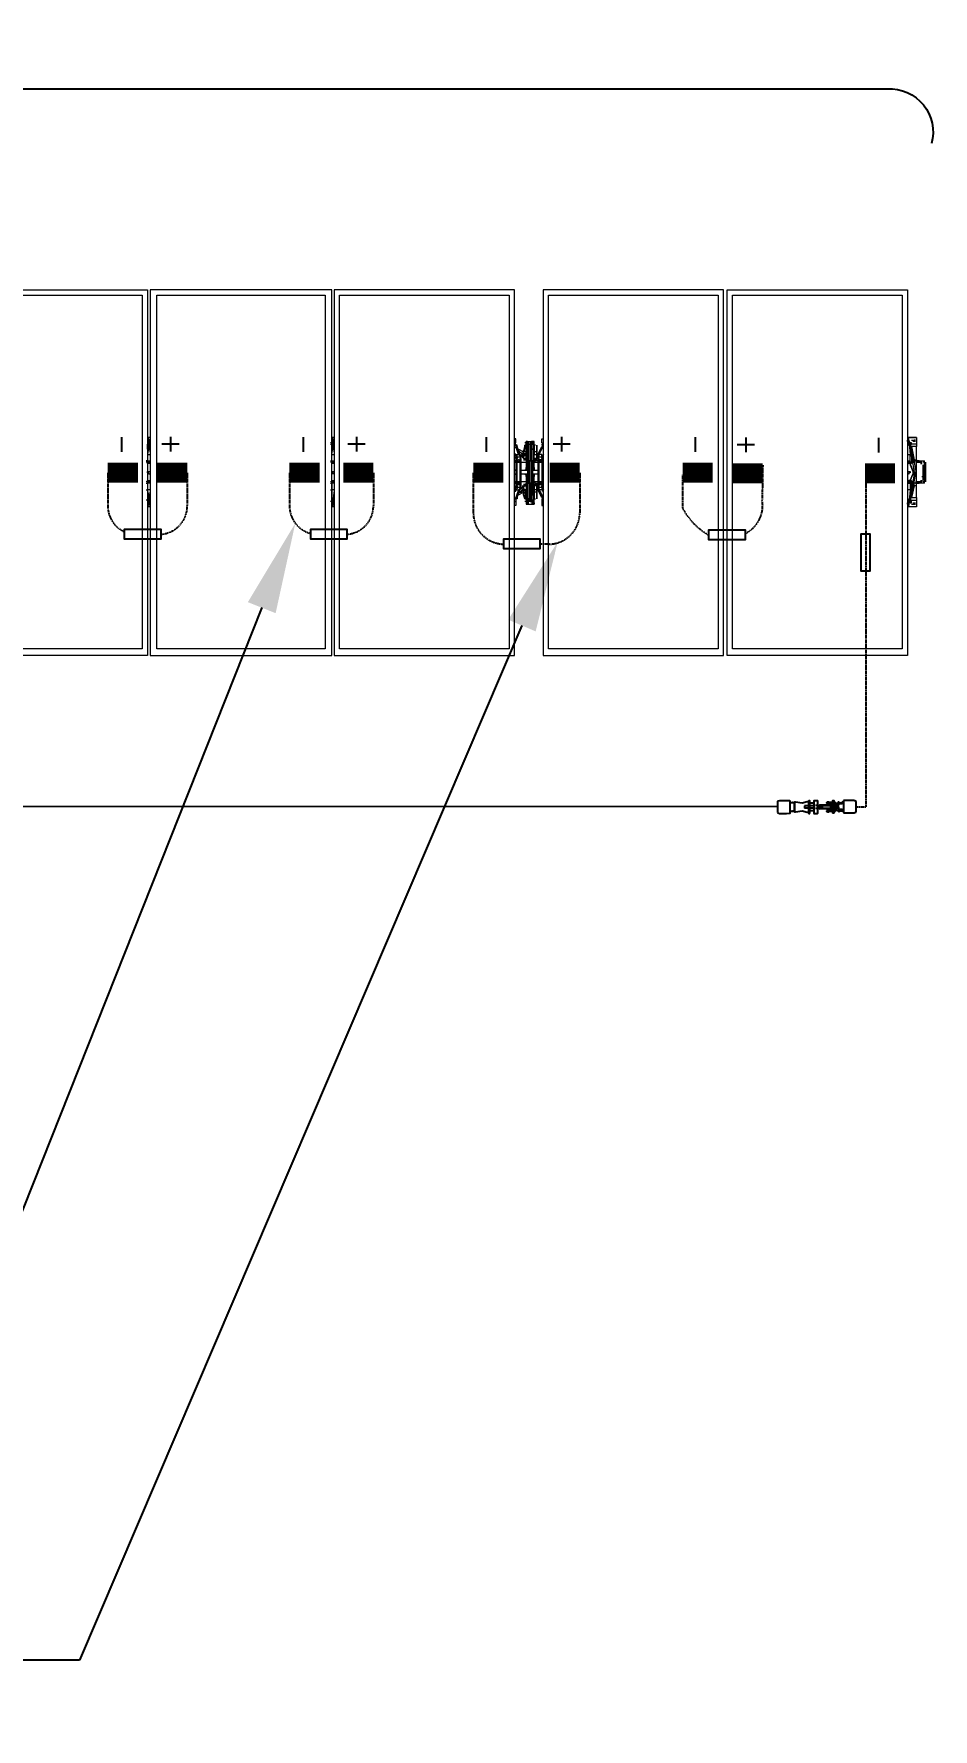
# Model space of a CAD drawing. Header units: feet. Extents: x -12372 to 90117, y -14865 to 4121.
# Drawn here: x 3710.6 to 3933.3, y 2259.6 to 2679.5 of the extents above; entities that cross this region are included whole.
import ezdxf
from ezdxf import colors
from ezdxf.entities.mleader import LeaderData, LeaderLine
from ezdxf.lldxf.tags import DXFTag
from ezdxf.math import Vec2, Vec3

# ---------------------------------------------------------------- set-up
doc = ezdxf.new("R2010")
doc.units = ezdxf.units.FT
doc.header["$MEASUREMENT"] = 0
doc.linetypes.add('HIDDEN', pattern=[0.375, 0.25, -0.125])
for name, color, linetype in [('E-DC HARNESS-NEG', 170, 'DC HARNESS CABLE'), ('E-HARN-COMP', 8, 'Continuous'), ('E-TRNK-CABL-NEG', 6, 'HIDDEN'), ('E-TRUNK-CABLE-POS', 6, 'HIDDEN'), ('G-ANNO-TEXT', 1, 'Continuous'), ('Polarity-Text', 7, 'Continuous')]:
    doc.layers.add(name, color=color, linetype=linetype)
doc.styles.add('NEI-A', font='arial.ttf')
doc.styles.get("Standard").update_dxf_attribs({"font": 'arial.ttf'})
tags = doc.linetypes.add('DC HARNESS CABLE', pattern='A,0.5,-0.2,["DH",Standard,S=0.1,R=0,X=-0.1,Y=-0.05],-0.2', length=0.9).pattern_tags.tags
tags[6] = DXFTag(74, 10)

# ---------------------------------------------------------------- blocks, each defined once
blk = doc.blocks.new('A$Cc93f9aa1')
at = {"lineweight": 5}
for points in [[(0.0233, 0.4666), (0.2533, 0.4666), (0.2533, 0), (0.0233, 0)], [(0.2467, 0.4583), (0.2467, 0.0067), (0.03, 0.0067), (0.03, 0.4583)], [(0.4883, 0.4666), (0.2583, 0.4666), (0.2583, 0), (0.4883, 0)], [(0.4816, 0.4583), (0.4816, 0.0067), (0.265, 0.0067), (0.265, 0.4583)], [(0.525, 0.4666), (0.525, 0), (0.755, 0), (0.755, 0.4666)], [(0.5316, 0.4583), (0.7483, 0.4583), (0.7483, 0.0067), (0.5316, 0.0067)], [(0.7583, 0), (0.99, 0), (0.99, 0.4666), (0.7583, 0.4666)], [(0.7666, 0.0067), (0.7666, 0.4583), (0.9816, 0.4583), (0.9816, 0.0067)], [(1.2233, 0), (0.9933, 0), (0.9933, 0.4666), (1.2233, 0.4666)], [(1, 0.0067), (1, 0.4583), (1.2166, 0.4583), (1.2166, 0.0067)], [(0.5033, 0.2617), (0.5016, 0.2617)], [(0.51, 0.2617), (0.5083, 0.2617)], [(0.5116, 0.2667), (0.51, 0.2667), (0.51, 0.2583), (0.5116, 0.2583)], [(0.9916, 0.275), (0.9916, 0.2733)], [(0.02, 0.2433), (0.0183, 0.2433), (0.0183, 0.245), (0.02, 0.245)], [(0.4916, 0.2483), (0.49, 0.2467), (0.4916, 0.245), (0.4933, 0.2467)], [(0.4916, 0.2483), (0.49, 0.2483), (0.49, 0.2467), (0.49, 0.245), (0.4916, 0.245), (0.4933, 0.245), (0.4933, 0.2467), (0.4933, 0.2483)], [(0.4933, 0.2467), (0.4916, 0.2467)], [(0.4983, 0.2483), (0.4966, 0.25), (0.4983, 0.2483), (0.5, 0.2483)], [(0.5033, 0.2183), (0.5033, 0.2467), (0.5016, 0.2467), (0.5016, 0.2183)], [(0.5066, 0.2467), (0.5066, 0.2183), (0.5083, 0.2183), (0.5083, 0.2467)], [(0.5116, 0.235), (0.51, 0.235), (0.51, 0.2383), (0.51, 0.2367), (0.5083, 0.2367), (0.51, 0.2367), (0.51, 0.235)], [(0.52, 0.245), (0.5216, 0.245), (0.5216, 0.2467), (0.5216, 0.2483), (0.52, 0.2483), (0.5183, 0.2483), (0.5183, 0.2467), (0.5183, 0.245)], [(0.52, 0.2483), (0.5183, 0.2467), (0.52, 0.245), (0.5216, 0.2467)], [(0.5216, 0.2467), (0.52, 0.2467)], [(0.5216, 0.2467), (0.52, 0.2467)], [(0.525, 0.245), (0.5233, 0.245)], [(0.01, 0.22), (0.0117, 0.22), (0.0083, 0.22)], [(0.0133, 0.23), (0.015, 0.23), (0.0167, 0.22), (0.015, 0.22)], [(0.49, 0.235), (0.4883, 0.235)], [(0.49, 0.23), (0.4883, 0.23)], [(0.4916, 0.22), (0.49, 0.2183), (0.4916, 0.2167), (0.4933, 0.2183)], [(0.4916, 0.22), (0.49, 0.22), (0.49, 0.2183), (0.49, 0.2167), (0.4916, 0.2167), (0.4933, 0.2167), (0.4933, 0.2183), (0.4933, 0.22)], [(0.4933, 0.2183), (0.4916, 0.2183)], [(0.4933, 0.2183), (0.4916, 0.2183)], [(0.5016, 0.2367), (0.5, 0.2367)], [(0.5, 0.2267), (0.5, 0.23)], [(0.5033, 0.1967), (0.505, 0.1967), (0.505, 0.1983), (0.505, 0.2183), (0.5033, 0.2183)], [(0.5116, 0.2167), (0.51, 0.2167)], [(0.52, 0.22), (0.5183, 0.2183), (0.52, 0.2167), (0.5216, 0.2183)], [(0.5216, 0.2183), (0.52, 0.2183)], [(0.5216, 0.2183), (0.52, 0.2183)], [(0.525, 0.235), (0.5233, 0.235)], [(0.5233, 0.23), (0.525, 0.23)], [(0.5233, 0.22), (0.525, 0.22)], [(0.7566, 0.235), (0.7566, 0.2333), (0.7583, 0.2333), (0.7583, 0.2317), (0.7566, 0.2317), (0.755, 0.2317), (0.755, 0.2333)], [(0.99, 0.235), (0.9916, 0.235), (0.9916, 0.2333), (0.9933, 0.2333), (0.9933, 0.2317), (0.9916, 0.2317), (0.99, 0.2317), (0.99, 0.2333)], [(0.5033, 0.2033), (0.5016, 0.2033)], [(0.505, 0.195), (0.5033, 0.195)], [(0.5083, 0.1967), (0.5066, 0.1967)], [(0.5083, 0.195), (0.5066, 0.195)], [(0.51, 0.2033), (0.5083, 0.2033)], [(0.5233, 0.2), (0.5216, 0.2), (0.5216, 0.2017), (0.5216, 0.2)]]:
    blk.add_lwpolyline(points, close=True, dxfattribs=at)
for points in [[(0.0217, 0.27), (0.0217, 0.2733), (0.02, 0.27), (0.02, 0.2717), (0.0183, 0.2717), (0.0183, 0.2683), (0.0117, 0.2683), (0.0117, 0.2767), (0.0133, 0.2767)], [(0.0117, 0.2767), (0.0233, 0.2767)], [(0.0117, 0.25), (0.0117, 0.2467), (0.015, 0.2467), (0.015, 0.245), (0.0167, 0.245), (0.0183, 0.245), (0.0183, 0.2533), (0.0167, 0.25), (0.02, 0.2667), (0.02, 0.265), (0.0183, 0.265), (0.0117, 0.265), (0.0117, 0.2683)], [(0.0117, 0.265), (0.0117, 0.25), (0.015, 0.25), (0.015, 0.2467), (0.0167, 0.2467)], [(0.0183, 0.2733), (0.0167, 0.2733), (0.0133, 0.2733), (0.015, 0.2733)], [(0.0167, 0.2717), (0.0133, 0.2717)], [(0.015, 0.2317), (0.015, 0.235), (0.0167, 0.245), (0.0167, 0.2467), (0.0167, 0.25), (0.015, 0.25), (0.0183, 0.265)], [(0.02, 0.255), (0.0183, 0.255), (0.0183, 0.2533), (0.02, 0.27), (0.02, 0.2683), (0.02, 0.265)], [(0.02, 0.2683), (0.0183, 0.2683)], [(0.0233, 0.2467), (0.02, 0.2467), (0.02, 0.255), (0.0217, 0.2733), (0.0233, 0.2733), (0.0233, 0.2717)], [(0.0217, 0.2733), (0.0217, 0.275), (0.0217, 0.2733)], [(0.0217, 0.2683), (0.0217, 0.2667)], [(0.4966, 0.255), (0.495, 0.255), (0.4933, 0.2533), (0.4933, 0.2517), (0.49, 0.2517), (0.49, 0.255), (0.4933, 0.255), (0.4883, 0.265), (0.49, 0.265), (0.4883, 0.2667), (0.49, 0.2667), (0.49, 0.27), (0.49, 0.275), (0.4883, 0.275)], [(0.49, 0.27), (0.49, 0.27)], [(0.49, 0.2667), (0.49, 0.2667)], [(0.49, 0.265), (0.495, 0.255), (0.4933, 0.255), (0.4933, 0.2533)], [(0.4966, 0.2517), (0.4966, 0.25), (0.4966, 0.2617), (0.4966, 0.2667), (0.4966, 0.2583), (0.5, 0.2583), (0.5, 0.2667), (0.4983, 0.2667)], [(0.4966, 0.26), (0.4966, 0.25)], [(0.4966, 0.26), (0.4966, 0.26)], [(0.4983, 0.2667), (0.4983, 0.2667)], [(0.5, 0.2717), (0.5, 0.2733), (0.5, 0.27), (0.5016, 0.27), (0.5033, 0.27), (0.5033, 0.2683), (0.505, 0.2683), (0.505, 0.2667)], [(0.5083, 0.2733), (0.5066, 0.2733), (0.5016, 0.2733), (0.5, 0.2733), (0.5016, 0.2733)], [(0.5033, 0.2717), (0.5016, 0.2717), (0.5, 0.2717), (0.5016, 0.2717), (0.5033, 0.27), (0.505, 0.27), (0.5033, 0.27), (0.505, 0.27), (0.5066, 0.27), (0.5083, 0.27), (0.5066, 0.27), (0.5083, 0.2717), (0.51, 0.2717), (0.5083, 0.2717), (0.5066, 0.2717)], [(0.5, 0.27), (0.5, 0.2617), (0.5, 0.2383), (0.5016, 0.2383)], [(0.5016, 0.27), (0.5, 0.27), (0.5016, 0.27), (0.5033, 0.27), (0.5016, 0.27), (0.5016, 0.2683), (0.5033, 0.2683), (0.505, 0.2683), (0.5066, 0.2683), (0.5083, 0.2683), (0.51, 0.2683)], [(0.5, 0.2667), (0.5016, 0.2667)], [(0.5016, 0.27), (0.5016, 0.27)], [(0.5016, 0.2467), (0.5016, 0.2683), (0.5033, 0.2683), (0.5033, 0.2467), (0.505, 0.2467), (0.505, 0.2183), (0.5066, 0.2183), (0.5066, 0.1967), (0.5083, 0.1967), (0.5083, 0.2183)], [(0.5033, 0.2667), (0.505, 0.2667), (0.505, 0.2467), (0.5066, 0.2467), (0.5066, 0.2683), (0.5083, 0.2683), (0.5083, 0.27), (0.51, 0.27), (0.51, 0.2733), (0.5083, 0.2733), (0.5083, 0.2717)], [(0.505, 0.27), (0.5066, 0.27), (0.5066, 0.2683), (0.5083, 0.2683), (0.5083, 0.2467)], [(0.5066, 0.27), (0.5083, 0.27), (0.51, 0.27), (0.5083, 0.27), (0.51, 0.27), (0.5116, 0.27)], [(0.5066, 0.2667), (0.5083, 0.2667)], [(0.5083, 0.2383), (0.51, 0.2383), (0.51, 0.2617), (0.51, 0.27)], [(0.51, 0.2667), (0.5116, 0.2667), (0.5133, 0.2617), (0.5133, 0.25), (0.5133, 0.2517)], [(0.51, 0.2483), (0.5116, 0.25), (0.5116, 0.2483), (0.5133, 0.25), (0.5133, 0.26)], [(0.5116, 0.2667), (0.5116, 0.2667)], [(0.52, 0.2617), (0.5133, 0.2583), (0.5133, 0.2567)], [(0.5133, 0.26), (0.5133, 0.26)], [(0.5216, 0.265), (0.5183, 0.255), (0.52, 0.255), (0.5183, 0.2533), (0.5183, 0.255), (0.52, 0.255)], [(0.5233, 0.2567), (0.5233, 0.255), (0.52, 0.255), (0.5233, 0.265), (0.5216, 0.265), (0.5216, 0.2633), (0.5216, 0.265), (0.5233, 0.265), (0.525, 0.2667)], [(0.5216, 0.2633), (0.5216, 0.2667), (0.5233, 0.2667), (0.5233, 0.27), (0.5233, 0.275), (0.525, 0.275)], [(0.5233, 0.27), (0.5233, 0.27)], [(0.5233, 0.2667), (0.5233, 0.2667)], [(0.755, 0.2767), (0.7583, 0.2767)], [(0.7566, 0.27), (0.7566, 0.2733), (0.7566, 0.275), (0.7566, 0.2733), (0.7566, 0.2717), (0.7583, 0.2717), (0.7583, 0.27), (0.7583, 0.2683)], [(0.7566, 0.275), (0.7583, 0.275)], [(0.76, 0.255), (0.7583, 0.255), (0.7583, 0.2633), (0.7566, 0.2733)], [(0.99, 0.2767), (0.9933, 0.2767)], [(0.99, 0.2733), (0.99, 0.27)], [(0.995, 0.255), (0.9933, 0.255), (0.9933, 0.2567), (0.9916, 0.2633), (0.9916, 0.2733), (0.9916, 0.27), (0.9933, 0.2683)], [(0, 0.245), (0, 0.22)], [(0.0017, 0.2467), (0.005, 0.2467), (0.01, 0.2467), (0.0083, 0.2467), (0.01, 0.2467)], [(0.0017, 0.245), (0.0033, 0.245)], [(0.0033, 0.2383), (0.0033, 0.2433), (0.0033, 0.2233), (0.0033, 0.2283), (0.0033, 0.2267)], [(0.005, 0.2383), (0.0033, 0.2383), (0.0033, 0.2283)], [(0.0033, 0.2367), (0.0033, 0.2383), (0.0033, 0.2367)], [(0.0067, 0.2433), (0.005, 0.2433), (0.005, 0.245), (0.0067, 0.245), (0.0067, 0.2467), (0.0083, 0.2467), (0.01, 0.2467), (0.0117, 0.2467), (0.0083, 0.2467), (0.0083, 0.245), (0.0067, 0.245), (0.005, 0.245), (0.005, 0.2433)], [(0.005, 0.245), (0.0067, 0.245)], [(0.0133, 0.2467), (0.0117, 0.2467), (0.01, 0.2467), (0.01, 0.245), (0.0083, 0.245), (0.0067, 0.245), (0.0083, 0.245), (0.0117, 0.245), (0.01, 0.245)], [(0.0083, 0.2467), (0.0083, 0.245)], [(0.0117, 0.2467), (0.0117, 0.245), (0.0117, 0.2183)], [(0.0133, 0.245), (0.0117, 0.245), (0.0117, 0.2417), (0.0117, 0.2233), (0.0117, 0.22), (0.0133, 0.22)], [(0.015, 0.245), (0.0133, 0.235), (0.0133, 0.2317)], [(0.0233, 0.2433), (0.02, 0.2433), (0.0217, 0.2433), (0.02, 0.2433), (0.0167, 0.235), (0.015, 0.235), (0.0133, 0.235)], [(0.0183, 0.25), (0.0167, 0.25), (0.015, 0.25)], [(0.015, 0.235), (0.0167, 0.235), (0.02, 0.2433), (0.02, 0.245), (0.02, 0.2433)], [(0.0183, 0.2433), (0.02, 0.245), (0.0183, 0.245), (0.02, 0.245), (0.02, 0.2467)], [(0.0233, 0.245), (0.02, 0.245), (0.0217, 0.245)], [(0.4866, 0.255), (0.4866, 0.255)], [(0.4883, 0.255), (0.4883, 0.2567)], [(0.49, 0.255), (0.4883, 0.255), (0.4883, 0.2533), (0.4883, 0.255), (0.4883, 0.2533), (0.4883, 0.2517), (0.49, 0.2517), (0.49, 0.25), (0.4883, 0.25), (0.4883, 0.215), (0.49, 0.215), (0.49, 0.2133), (0.4933, 0.2133), (0.4933, 0.2117), (0.4933, 0.21), (0.495, 0.21), (0.49, 0.2), (0.4883, 0.2), (0.49, 0.2017)], [(0.4883, 0.25), (0.4883, 0.2517)], [(0.4883, 0.245), (0.49, 0.245)], [(0.495, 0.245), (0.5, 0.245), (0.4983, 0.2467), (0.495, 0.2467), (0.4933, 0.2467), (0.4916, 0.2467), (0.4933, 0.2467), (0.4916, 0.2467), (0.4933, 0.2467), (0.4916, 0.2467), (0.4933, 0.2467), (0.4916, 0.2467), (0.4916, 0.245), (0.4933, 0.245), (0.4933, 0.2483), (0.4916, 0.2483), (0.4916, 0.2467)], [(0.4933, 0.215), (0.495, 0.215), (0.495, 0.2517), (0.4933, 0.2517), (0.495, 0.2517), (0.495, 0.255)], [(0.4933, 0.2517), (0.4933, 0.2517)], [(0.495, 0.2517), (0.495, 0.2517)], [(0.5, 0.2483), (0.4983, 0.2483), (0.4966, 0.25), (0.4983, 0.25), (0.4983, 0.2483), (0.5, 0.2483), (0.495, 0.2483)], [(0.5016, 0.23), (0.5, 0.23), (0.5016, 0.23), (0.5, 0.23), (0.5016, 0.23), (0.495, 0.23), (0.495, 0.235), (0.5016, 0.235), (0.5, 0.235), (0.5, 0.2367), (0.5, 0.2383), (0.5, 0.235)], [(0.4966, 0.2583), (0.4966, 0.2567), (0.4966, 0.255), (0.5, 0.255), (0.5, 0.2583)], [(0.4966, 0.2567), (0.4966, 0.2517), (0.4966, 0.25), (0.5, 0.25), (0.5, 0.255)], [(0.51, 0.2583), (0.51, 0.255), (0.5116, 0.255), (0.5116, 0.2567), (0.5133, 0.2517), (0.5116, 0.25), (0.51, 0.25), (0.51, 0.255)], [(0.515, 0.25), (0.5133, 0.25), (0.5116, 0.2483), (0.5133, 0.2483), (0.5116, 0.2483), (0.51, 0.2483), (0.5116, 0.2483), (0.51, 0.2483), (0.51, 0.2467)], [(0.51, 0.245), (0.5166, 0.245)], [(0.5183, 0.2583), (0.5133, 0.2533)], [(0.5183, 0.2133), (0.5216, 0.2133), (0.5216, 0.2117), (0.5233, 0.21), (0.5233, 0.2117), (0.525, 0.2117), (0.5233, 0.2117), (0.5233, 0.2133), (0.5216, 0.2133), (0.5216, 0.215), (0.5233, 0.215), (0.5233, 0.25), (0.5216, 0.25), (0.5216, 0.2517), (0.5216, 0.2533), (0.5233, 0.255), (0.5233, 0.2533), (0.525, 0.255), (0.5233, 0.2533), (0.5233, 0.2517), (0.5183, 0.2517), (0.5183, 0.2533), (0.5166, 0.2533), (0.515, 0.2517), (0.5133, 0.2517), (0.5183, 0.255), (0.5166, 0.2533), (0.5166, 0.2517), (0.5183, 0.2517), (0.5166, 0.2517), (0.5166, 0.215), (0.5183, 0.215)], [(0.5216, 0.245), (0.52, 0.245), (0.5216, 0.2467), (0.5216, 0.2483), (0.5183, 0.2483), (0.5183, 0.2467), (0.52, 0.245)], [(0.5183, 0.2467), (0.52, 0.2467)], [(0.52, 0.2483), (0.5216, 0.2483)], [(0.52, 0.2467), (0.5216, 0.2467)], [(0.52, 0.2467), (0.5216, 0.2467)], [(0.52, 0.2467), (0.5216, 0.2467)], [(0.52, 0.2467), (0.5216, 0.2467)], [(0.52, 0.2467), (0.5216, 0.2467)], [(0.5233, 0.2517), (0.5233, 0.25)], [(0.525, 0.2467), (0.5233, 0.2467)], [(0.755, 0.2467), (0.7583, 0.2467)], [(0.755, 0.245), (0.7583, 0.245), (0.76, 0.245)], [(0.7583, 0.245), (0.7583, 0.2433), (0.755, 0.2433)], [(0.76, 0.2467), (0.7583, 0.2467), (0.7583, 0.255)], [(0.99, 0.2467), (0.9933, 0.2467)], [(0.99, 0.245), (0.9933, 0.245), (0.995, 0.245)], [(0.9933, 0.245), (0.9933, 0.2433), (0.99, 0.2433)], [(0.995, 0.2467), (0.9933, 0.2467), (0.9933, 0.255)], [(0.0067, 0.2217), (0.005, 0.2217), (0.005, 0.22), (0.0067, 0.22), (0.0083, 0.2183), (0.0117, 0.2183), (0.01, 0.2183), (0.005, 0.2183), (0.0017, 0.2183)], [(0.0017, 0.22), (0.0033, 0.22)], [(0.005, 0.2217), (0.005, 0.22), (0.0067, 0.22), (0.0083, 0.22), (0.0083, 0.2183), (0.0083, 0.22), (0.01, 0.22), (0.0083, 0.22), (0.0067, 0.22), (0.005, 0.22)], [(0.0133, 0.2183), (0.0117, 0.2183), (0.01, 0.22), (0.0083, 0.22)], [(0.0117, 0.1967), (0.0117, 0.2), (0.0183, 0.2), (0.02, 0.2), (0.0167, 0.215), (0.0167, 0.2167), (0.015, 0.2167), (0.0167, 0.2167), (0.0167, 0.215), (0.0167, 0.22), (0.0167, 0.2183), (0.015, 0.2183), (0.015, 0.22)], [(0.0117, 0.2167), (0.0117, 0.2183), (0.015, 0.2183), (0.015, 0.2167)], [(0.0183, 0.2), (0.015, 0.2167), (0.0117, 0.2167), (0.0117, 0.2)], [(0.02, 0.2233), (0.0167, 0.2317), (0.0167, 0.235), (0.015, 0.2333), (0.015, 0.2317), (0.0167, 0.23), (0.015, 0.23), (0.0167, 0.23), (0.02, 0.2217), (0.0217, 0.2217), (0.02, 0.2217), (0.02, 0.22), (0.0183, 0.2217)], [(0.0217, 0.1917), (0.02, 0.21), (0.02, 0.2117), (0.0183, 0.2117), (0.0183, 0.22), (0.0167, 0.22), (0.0183, 0.22), (0.0183, 0.2217), (0.02, 0.2217), (0.0233, 0.2217)], [(0.0233, 0.22), (0.02, 0.22), (0.0217, 0.22), (0.02, 0.22), (0.02, 0.2217), (0.02, 0.22), (0.0183, 0.22), (0.02, 0.22), (0.02, 0.2183), (0.02, 0.21)], [(0.02, 0.22), (0.0183, 0.22)], [(0.0233, 0.2317), (0.02, 0.2317), (0.02, 0.2333), (0.0217, 0.2333), (0.0217, 0.235), (0.0233, 0.2333)], [(0.0233, 0.2183), (0.02, 0.2183)], [(0.4883, 0.22), (0.49, 0.22)], [(0.4933, 0.22), (0.4916, 0.22)], [(0.4916, 0.2183), (0.4916, 0.22)], [(0.4916, 0.2183), (0.4933, 0.2183)], [(0.4916, 0.2183), (0.4933, 0.2183)], [(0.4916, 0.2183), (0.4933, 0.2183)], [(0.4916, 0.2183), (0.4933, 0.2183)], [(0.4916, 0.2183), (0.4916, 0.2167), (0.4933, 0.2167)], [(0.4916, 0.2183), (0.4933, 0.2183)], [(0.4933, 0.2183), (0.4933, 0.22)], [(0.4933, 0.2183), (0.4933, 0.2167)], [(0.495, 0.235), (0.4966, 0.235)], [(0.495, 0.2183), (0.4983, 0.2183), (0.5, 0.22), (0.495, 0.22)], [(0.5, 0.2167), (0.4983, 0.2167), (0.4966, 0.215), (0.4983, 0.2167), (0.4983, 0.215), (0.4966, 0.215), (0.4983, 0.2167), (0.5, 0.2167), (0.4983, 0.2167), (0.5, 0.2167), (0.495, 0.2167)], [(0.5016, 0.2267), (0.5, 0.2267), (0.5, 0.2033), (0.5, 0.195)], [(0.5066, 0.195), (0.5066, 0.1967), (0.505, 0.1967), (0.5033, 0.1967), (0.5016, 0.1967), (0.5016, 0.2183)], [(0.5083, 0.235), (0.5166, 0.235), (0.5166, 0.23), (0.5083, 0.23), (0.51, 0.23), (0.5116, 0.23), (0.51, 0.23)], [(0.5083, 0.23), (0.51, 0.23), (0.51, 0.2267), (0.51, 0.23), (0.5116, 0.23)], [(0.5083, 0.2267), (0.51, 0.2267)], [(0.51, 0.2033), (0.51, 0.2267)], [(0.5166, 0.22), (0.51, 0.22)], [(0.5133, 0.2133), (0.5133, 0.215), (0.51, 0.215), (0.51, 0.2117), (0.51, 0.21), (0.5116, 0.21), (0.5116, 0.2083), (0.5133, 0.2133), (0.5133, 0.215), (0.5133, 0.205), (0.5133, 0.215), (0.5116, 0.2167), (0.5133, 0.2167), (0.5116, 0.2167), (0.51, 0.2167), (0.51, 0.2183)], [(0.5116, 0.2167), (0.5133, 0.215), (0.5116, 0.2167), (0.5116, 0.215)], [(0.52, 0.22), (0.5183, 0.22), (0.5183, 0.2183), (0.52, 0.2167), (0.5183, 0.2167), (0.5183, 0.2183), (0.5183, 0.22), (0.52, 0.22), (0.5216, 0.22), (0.5216, 0.2183), (0.5216, 0.2167), (0.52, 0.2167), (0.5216, 0.2183), (0.5216, 0.22), (0.52, 0.22), (0.5216, 0.22)], [(0.52, 0.2183), (0.5216, 0.2183)], [(0.52, 0.2183), (0.5216, 0.2183)], [(0.52, 0.2183), (0.5216, 0.2183)], [(0.52, 0.2183), (0.5216, 0.2183)], [(0.52, 0.2183), (0.5216, 0.2183)], [(0.5233, 0.2183), (0.525, 0.2183)], [(0.755, 0.2217), (0.7583, 0.2217), (0.7583, 0.22)], [(0.755, 0.22), (0.7583, 0.22), (0.76, 0.22)], [(0.7583, 0.2183), (0.755, 0.2183)], [(0.76, 0.2183), (0.7583, 0.2183), (0.7583, 0.21), (0.7566, 0.2), (0.7566, 0.1917), (0.7583, 0.1917)], [(0.99, 0.2217), (0.9933, 0.2217), (0.9933, 0.22)], [(0.99, 0.22), (0.9933, 0.22), (0.995, 0.22)], [(0.9933, 0.2183), (0.99, 0.2183)], [(0.9916, 0.1917), (0.9916, 0.2), (0.9933, 0.21), (0.9933, 0.2183), (0.995, 0.2183)], [(0.0133, 0.1883), (0.0117, 0.1883), (0.0117, 0.1967), (0.0183, 0.1967), (0.0183, 0.195), (0.02, 0.195), (0.0217, 0.1917), (0.0217, 0.19)], [(0.02, 0.1967), (0.02, 0.195), (0.0183, 0.2117), (0.0167, 0.215), (0.0183, 0.215)], [(0.02, 0.2), (0.02, 0.1967), (0.0183, 0.1967)], [(0.0217, 0.1983), (0.0217, 0.1967)], [(0.0217, 0.195), (0.0217, 0.1917), (0.0233, 0.1917)], [(0.4866, 0.21), (0.4866, 0.21)], [(0.4883, 0.2133), (0.4883, 0.215)], [(0.4883, 0.21), (0.4883, 0.2117), (0.4883, 0.2133), (0.49, 0.2133), (0.49, 0.21), (0.4933, 0.21), (0.4883, 0.2)], [(0.49, 0.21), (0.49, 0.2117), (0.4883, 0.2117)], [(0.49, 0.1967), (0.49, 0.1983), (0.4883, 0.1983)], [(0.49, 0.195), (0.49, 0.19), (0.4883, 0.19)], [(0.49, 0.1983), (0.49, 0.1983)], [(0.4933, 0.215), (0.4933, 0.215)], [(0.4933, 0.2117), (0.495, 0.2117), (0.495, 0.21), (0.495, 0.2133), (0.4933, 0.2133)], [(0.495, 0.215), (0.495, 0.215)], [(0.495, 0.21), (0.4966, 0.21)], [(0.4966, 0.2133), (0.4966, 0.215), (0.4966, 0.1983), (0.4966, 0.2067), (0.5, 0.2067), (0.5, 0.21)], [(0.4966, 0.2083), (0.4966, 0.215), (0.5, 0.215), (0.5, 0.2117), (0.5, 0.21), (0.4966, 0.21), (0.4966, 0.2083), (0.4966, 0.2067)], [(0.4966, 0.205), (0.4966, 0.215)], [(0.4966, 0.205), (0.4966, 0.205)], [(0.4983, 0.1983), (0.5, 0.1983), (0.5, 0.2067)], [(0.5, 0.1983), (0.5016, 0.1983)], [(0.5083, 0.1933), (0.51, 0.1933), (0.5083, 0.1933), (0.5033, 0.1933), (0.5, 0.1933), (0.5016, 0.1933), (0.5016, 0.195), (0.5016, 0.1967), (0.5, 0.195), (0.5016, 0.195)], [(0.5016, 0.1967), (0.5016, 0.195), (0.5, 0.195), (0.5, 0.1933)], [(0.505, 0.1933), (0.5033, 0.1933), (0.5016, 0.1933), (0.5033, 0.195), (0.505, 0.195), (0.5033, 0.195), (0.5033, 0.1967)], [(0.5016, 0.195), (0.5033, 0.195), (0.5016, 0.195)], [(0.5033, 0.1983), (0.505, 0.1983)], [(0.5066, 0.1983), (0.5083, 0.1983)], [(0.5083, 0.1967), (0.51, 0.195), (0.51, 0.1933), (0.5083, 0.1933), (0.5066, 0.195), (0.5083, 0.195), (0.5083, 0.1967), (0.5083, 0.195), (0.51, 0.195), (0.5083, 0.195), (0.5083, 0.1933), (0.51, 0.1933)], [(0.5066, 0.195), (0.5083, 0.195), (0.5066, 0.195)], [(0.51, 0.21), (0.51, 0.2067), (0.5116, 0.2067), (0.5116, 0.1983), (0.51, 0.1983), (0.51, 0.2067)], [(0.51, 0.1983), (0.5116, 0.1983), (0.5133, 0.205)], [(0.51, 0.2033), (0.51, 0.195)], [(0.51, 0.195), (0.5116, 0.195)], [(0.52, 0.21), (0.5183, 0.2117), (0.5166, 0.2117), (0.515, 0.2133), (0.5133, 0.2133), (0.5183, 0.21), (0.5183, 0.2117), (0.5183, 0.2133), (0.5166, 0.2133), (0.5166, 0.2117), (0.5183, 0.21), (0.52, 0.21), (0.5183, 0.21), (0.5216, 0.2)], [(0.5183, 0.2067), (0.5133, 0.2117)], [(0.52, 0.2033), (0.5133, 0.2067), (0.5133, 0.2083)], [(0.5133, 0.205), (0.5133, 0.205)], [(0.5166, 0.215), (0.5166, 0.215)], [(0.5183, 0.215), (0.5183, 0.215)], [(0.5233, 0.2117), (0.5233, 0.21), (0.52, 0.21), (0.5233, 0.2)], [(0.5216, 0.2017), (0.5216, 0.1983), (0.5233, 0.1983), (0.5233, 0.1967)], [(0.5233, 0.215), (0.5233, 0.2133)], [(0.525, 0.2), (0.5233, 0.2017)], [(0.5233, 0.1983), (0.525, 0.1983)], [(0.5233, 0.1983), (0.5233, 0.1983)], [(0.5233, 0.195), (0.5233, 0.19), (0.525, 0.19)], [(0.5233, 0.195), (0.5233, 0.195)], [(0.525, 0.21), (0.525, 0.21)], [(0.7583, 0.1967), (0.7583, 0.195), (0.7583, 0.1933), (0.7566, 0.1933), (0.7566, 0.19), (0.7583, 0.19)], [(0.7566, 0.195), (0.7566, 0.1917), (0.7566, 0.19)], [(0.99, 0.195), (0.99, 0.1917)], [(0.9933, 0.1967), (0.9916, 0.195), (0.9916, 0.19), (0.9916, 0.1917), (0.9933, 0.1917)], [(0.0233, 0.1883), (0.0117, 0.1883)], [(0.0133, 0.1933), (0.0167, 0.1933)], [(0.0183, 0.1917), (0.0167, 0.1917), (0.0133, 0.1917), (0.015, 0.1917)], [(0.0233, 0.1933), (0.0233, 0.1917), (0.0217, 0.1917), (0.0217, 0.19), (0.0233, 0.19)], [(0.5, 0.1933), (0.5016, 0.1933), (0.5, 0.1933)], [(0.755, 0.1883), (0.7583, 0.1883)], [(0.99, 0.1883), (0.9933, 0.1883)], [(0.9916, 0.19), (0.9933, 0.19)]]:
    blk.add_lwpolyline(points, dxfattribs=at)
at = {"color": 8, "lineweight": 5, "true_color": 0x808080}
for points in [[(0.0117, 0.2767), (0.0233, 0.2767)], [(0.0233, 0.275), (0.0217, 0.275)], [(0.0233, 0.265), (0.0217, 0.2733)], [(0.4883, 0.2667), (0.49, 0.2667)], [(0.5, 0.27), (0.5, 0.2617)], [(0.5016, 0.2617), (0.5016, 0.2383), (0.5016, 0.235), (0.5, 0.235)], [(0.5016, 0.2717), (0.5016, 0.2733)], [(0.5016, 0.2717), (0.5016, 0.2717)], [(0.5016, 0.27), (0.5033, 0.27)], [(0.5083, 0.2733), (0.5083, 0.2717)], [(0.5083, 0.2717), (0.5083, 0.2717)], [(0.5083, 0.27), (0.51, 0.27)], [(0.5083, 0.2617), (0.5083, 0.2383), (0.5083, 0.235), (0.51, 0.235)], [(0.51, 0.2617), (0.51, 0.27)], [(0.52, 0.26), (0.5183, 0.2583), (0.5166, 0.2583), (0.515, 0.2567), (0.5133, 0.255)], [(0.755, 0.2767), (0.7583, 0.2767)], [(0.7566, 0.2733), (0.755, 0.2583)], [(0.755, 0.2683), (0.755, 0.27)], [(0.7583, 0.2733), (0.7583, 0.275), (0.7566, 0.275)], [(0.7566, 0.2733), (0.7566, 0.2733)], [(0.7583, 0.2617), (0.7583, 0.27), (0.76, 0.27)], [(0.7583, 0.2667), (0.7583, 0.2683)], [(0.99, 0.2767), (0.9933, 0.2767)], [(0.99, 0.2733), (0.99, 0.2733)], [(0.9916, 0.2733), (0.99, 0.2583)], [(0.9933, 0.2617), (0.9933, 0.2683), (0.9916, 0.27), (0.99, 0.27), (0.9916, 0.27), (0.9933, 0.27)], [(0.99, 0.2683), (0.99, 0.27)], [(0.9933, 0.2733), (0.9916, 0.275)], [(0.9933, 0.2667), (0.9933, 0.2683), (0.995, 0.2683)], [(0.0017, 0.2467), (0.0017, 0.2183)], [(0.0083, 0.245), (0.01, 0.245)], [(0.02, 0.255), (0.0233, 0.255)], [(0.4883, 0.2567), (0.49, 0.2567)], [(0.4883, 0.2567), (0.4883, 0.2567)], [(0.49, 0.2483), (0.49, 0.25)], [(0.49, 0.22), (0.49, 0.245)], [(0.4933, 0.2517), (0.4933, 0.2483)], [(0.4933, 0.245), (0.4933, 0.22)], [(0.5, 0.2583), (0.5016, 0.2583)], [(0.5, 0.255), (0.5016, 0.255)], [(0.5, 0.25), (0.5016, 0.25)], [(0.51, 0.2583), (0.5116, 0.2583)], [(0.51, 0.255), (0.5116, 0.255)], [(0.51, 0.25), (0.5116, 0.25)], [(0.5183, 0.2483), (0.5183, 0.2517)], [(0.5183, 0.22), (0.5183, 0.245)], [(0.5216, 0.25), (0.5216, 0.2483)], [(0.5216, 0.245), (0.5216, 0.22)], [(0.525, 0.2567), (0.5233, 0.2567)], [(0.525, 0.2567), (0.525, 0.2567)], [(0.755, 0.255), (0.7583, 0.255)], [(0.99, 0.255), (0.9933, 0.255)], [(0.01, 0.22), (0.0083, 0.22)], [(0.49, 0.215), (0.49, 0.2167)], [(0.4933, 0.2167), (0.4933, 0.215)], [(0.5016, 0.2033), (0.5016, 0.23), (0.5, 0.23)], [(0.5083, 0.2033), (0.5083, 0.2267), (0.5083, 0.23), (0.51, 0.23)], [(0.5183, 0.215), (0.5183, 0.2167)], [(0.5216, 0.2167), (0.5216, 0.215)], [(0.0233, 0.21), (0.02, 0.21)], [(0.0217, 0.1917), (0.0217, 0.1933), (0.0233, 0.2)], [(0.4883, 0.2083), (0.4883, 0.21)], [(0.4883, 0.2083), (0.4883, 0.2083)], [(0.49, 0.1967), (0.4883, 0.1967)], [(0.49, 0.195), (0.4883, 0.195)], [(0.5, 0.215), (0.5016, 0.215)], [(0.5, 0.2117), (0.5016, 0.2117)], [(0.5, 0.2067), (0.5016, 0.2067)], [(0.5, 0.2033), (0.5, 0.195)], [(0.5016, 0.195), (0.5033, 0.195), (0.5016, 0.195), (0.5033, 0.195), (0.505, 0.195)], [(0.5033, 0.1967), (0.505, 0.1967)], [(0.5066, 0.195), (0.5083, 0.195), (0.51, 0.195), (0.5083, 0.195), (0.51, 0.195), (0.51, 0.2033)], [(0.5066, 0.1967), (0.5083, 0.1967)], [(0.51, 0.215), (0.5116, 0.215)], [(0.51, 0.2117), (0.5116, 0.2117)], [(0.51, 0.2067), (0.5116, 0.2067)], [(0.5133, 0.21), (0.515, 0.2083), (0.5166, 0.2083), (0.5183, 0.2067), (0.52, 0.205)], [(0.5233, 0.21), (0.525, 0.2083)], [(0.525, 0.1983), (0.5233, 0.1983), (0.525, 0.1983)], [(0.5233, 0.1967), (0.525, 0.1967)], [(0.5233, 0.195), (0.525, 0.195)], [(0.525, 0.2083), (0.525, 0.2083)], [(0.7583, 0.21), (0.755, 0.21)], [(0.755, 0.2067), (0.7566, 0.1917)], [(0.755, 0.1967), (0.755, 0.195), (0.7566, 0.195)], [(0.7583, 0.2033), (0.7583, 0.195), (0.76, 0.195)], [(0.76, 0.1967), (0.7583, 0.1967), (0.7583, 0.1983)], [(0.9933, 0.21), (0.99, 0.21)], [(0.99, 0.2067), (0.9916, 0.1917)], [(0.9933, 0.195), (0.9916, 0.195), (0.99, 0.195), (0.99, 0.1967)], [(0.9933, 0.2033), (0.9933, 0.1967), (0.9916, 0.195)], [(0.9933, 0.1967), (0.9933, 0.1983)], [(0.0117, 0.1883), (0.0233, 0.1883)], [(0.0217, 0.19), (0.0233, 0.19)], [(0.5016, 0.1933), (0.5016, 0.1933)], [(0.5016, 0.1933), (0.5033, 0.1933)], [(0.5083, 0.1933), (0.5083, 0.1933)], [(0.5083, 0.1933), (0.51, 0.1933)], [(0.755, 0.1883), (0.7583, 0.1883)], [(0.7566, 0.19), (0.7583, 0.19), (0.7583, 0.1917)], [(0.7566, 0.1917), (0.7566, 0.1917)], [(0.99, 0.1917), (0.99, 0.1917)], [(0.99, 0.1883), (0.9933, 0.1883)], [(0.9916, 0.19), (0.9916, 0.1917), (0.9933, 0.1917)]]:
    blk.add_lwpolyline(points, dxfattribs=at)
for points in [[(0.4883, 0.27), (0.49, 0.27)], [(0.5033, 0.27), (0.5016, 0.27)], [(0.505, 0.27), (0.5033, 0.27)], [(0.5083, 0.27), (0.5066, 0.27)], [(0.51, 0.27), (0.5083, 0.27)], [(0.525, 0.27), (0.5233, 0.27)], [(0.525, 0.2667), (0.5233, 0.2667)], [(0.7566, 0.27), (0.755, 0.27)], [(0.5033, 0.2367), (0.5016, 0.2367)], [(0.5033, 0.2283), (0.5016, 0.2283)], [(0.51, 0.2367), (0.5083, 0.2367)], [(0.51, 0.2283), (0.5083, 0.2283)], [(0.49, 0.1983), (0.4883, 0.1983)]]:
    blk.add_lwpolyline(points, close=True, dxfattribs=at)
blk = doc.blocks.new('A$C2C7A52CE')
at = {"layer": 'E-HARN-COMP'}
for p, q in [((-0.496, 0.086, 0.079), (-0.494, 0.085, 0.079)), ((-0.496, -0.086, 0.079), (-0.494, -0.085, 0.079))]:
    blk.add_line(p, q, dxfattribs=at)
for points, elevation in [([(-0.634, -0.1), (-0.636, -0.098), (-0.636, 0.098), (-0.634, 0.1), (-0.576, 0.1), (-0.573, 0.097), (-0.573, -0.097), (-0.576, -0.1), (-0.634, -0.1)], -0.033), ([(-0.634, 0.031), (-0.629, 0.031), (-0.629, 0.022), (-0.598, 0.022)], 0.079), ([(-0.573, 0.062), (-0.571, 0.06), (-0.515, 0.06), (-0.512, 0.062)], 0.015), ([(-0.509, -0.1), (-0.512, -0.097), (-0.512, 0.097), (-0.509, 0.1), (-0.496, 0.1), (-0.496, -0.1), (-0.509, -0.1)], -0.033), ([(-0.493, 0.097), (-0.493, 0.093), (-0.491, 0.089), (-0.389, 0.062), (-0.284, 0.075), (-0.281, 0.078), (-0.27, 0.078), (-0.27, -0.078), (-0.281, -0.078), (-0.284, -0.075), (-0.389, -0.062), (-0.491, -0.089), (-0.493, -0.097), (-0.493, 0.097)], -0.033), ([(-0.27, -0.078), (-0.267, -0.075), (-0.267, 0.075), (-0.27, 0.078)], -0.033), ([(-0.267, 0.069), (-0.263, 0.065), (-0.246, 0.065), (-0.246, 0.072), (-0.237, 0.072), (-0.237, 0.065), (-0.222, 0.065), (-0.218, 0.072), (-0.216, 0.072), (-0.212, 0.065), (-0.209, 0.065), (-0.204, 0.072), (-0.203, 0.072)], 0.079), ([(-0.003, -0.087), (-0.006, -0.091), (-0.033, -0.1), (-0.141, -0.1), (-0.198, -0.098), (-0.203, -0.095), (-0.203, 0.094), (-0.198, 0.098), (-0.141, 0.1), (-0.034, 0.1), (-0.006, 0.09), (-0.003, 0.087), (0, 0.059), (0, 0.002), (-0.002, -0.07), (-0.003, -0.087)], -0.024), ([(-0.634, -0.031), (-0.629, -0.031), (-0.629, -0.022), (-0.598, -0.022)], 0.079), ([(-0.573, -0.063), (-0.571, -0.06), (-0.515, -0.06), (-0.512, -0.063)], 0.015), ([(-0.267, -0.069), (-0.263, -0.065), (-0.246, -0.065), (-0.246, -0.072), (-0.237, -0.072), (-0.237, -0.065), (-0.229, -0.065), (-0.225, -0.073), (-0.223, -0.073), (-0.218, -0.065), (-0.215, -0.065), (-0.211, -0.073), (-0.209, -0.073), (-0.205, -0.065), (-0.203, -0.065)], -0.039)]:
    blk.add_lwpolyline(points, dxfattribs=dict(at, elevation=elevation))
for points in [[(-0.59, 0.018), (-0.426, 0.018)], [(-0.426, 0.018), (-0.426, -0.018)], [(-0.59, -0.018), (-0.426, -0.018)]]:
    blk.add_lwpolyline(points, dxfattribs=at)
blk = doc.blocks.new('A$C084F4888')
at = {"layer": 'E-HARN-COMP'}
for p, q in [((0.523, 0.021, 0.006), (0.415, 0.021, 0.006)), ((0.54, 0.017, 0.006), (0.568, 0.017, 0.006)), ((0.523, -0.021, 0.006), (0.415, -0.021, 0.006)), ((0.54, -0.017, 0.006), (0.568, -0.017, 0.006))]:
    blk.add_line(p, q, dxfattribs=at)
for points, elevation in [([(0.196, -0.096), (0.2, -0.092), (0.2, 0.092), (0.196, 0.097), (0.034, 0.098), (0.006, 0.089), (0.003, 0.086), (0.001, 0.071), (0, 0.031), (0, -0.01), (0.001, -0.072), (0.003, -0.086), (0.033, -0.098), (0.196, -0.096)], -0.011), ([(0.2, 0.068), (0.202, 0.064), (0.203, 0.062), (0.203, 0.056), (0.204, 0.056), (0.205, 0.062), (0.205, 0.064), (0.209, 0.072), (0.212, 0.072), (0.216, 0.064), (0.217, 0.056), (0.22, 0.056)], 0.053), ([(0.275, 0.077), (0.275, -0.077), (0.277, -0.074), (0.277, -0.063), (0.282, -0.059), (0.294, -0.059), (0.314, -0.052), (0.322, -0.052), (0.326, -0.054), (0.351, -0.097), (0.353, -0.098), (0.353, 0.098), (0.35, 0.096), (0.326, 0.054), (0.322, 0.052), (0.314, 0.052), (0.294, 0.059), (0.282, 0.059), (0.277, 0.063), (0.277, 0.074), (0.275, 0.077)], 0), ([(0.353, 0.086), (0.366, 0.086)], 0.004), ([(0.466, 0.063), (0.466, 0.065), (0.457, 0.073), (0.45, 0.076), (0.431, 0.076), (0.433, 0.07), (0.373, 0.07), (0.369, 0.075), (0.369, 0.096), (0.366, 0.098), (0.366, -0.098), (0.369, -0.096), (0.369, -0.075), (0.373, -0.07), (0.433, -0.07), (0.431, -0.076), (0.45, -0.076), (0.457, -0.073), (0.466, -0.065), (0.466, -0.063), (0.464, -0.062), (0.373, -0.059), (0.369, -0.055), (0.369, -0.044), (0.371, -0.042), (0.371, 0.042), (0.369, 0.044), (0.369, 0.055), (0.373, 0.059)], 0.027), ([(0.373, 0.059), (0.464, 0.062), (0.466, 0.063)], 0.027), ([(0.2, -0.067), (0.203, -0.072), (0.205, -0.072), (0.209, -0.064), (0.212, -0.064), (0.216, -0.072), (0.218, -0.072), (0.223, -0.064), (0.223, -0.062)], 0.006), ([(0.353, -0.086), (0.366, -0.086)], 0.004)]:
    blk.add_lwpolyline(points, dxfattribs=dict(at, elevation=elevation))
for points in [[(0.266, 0.077), (0.264, 0.074), (0.264, 0.067), (0.259, 0.062), (0.252, 0.062), (0.252, 0.064), (0.227, 0.064), (0.227, 0.062), (0.226, 0.062), (0.222, 0.062), (0.22, 0.06), (0.22, 0.05), (0.221, 0.047), (0.223, 0.045), (0.226, 0.044), (0.26, 0.044), (0.263, 0.045), (0.264, 0.048), (0.264, 0.067)], [(0.371, 0.037), (0.38, 0.037)], [(0.38, -0.042), (0.38, 0.042), (0.381, 0.041), (0.381, -0.041), (0.38, -0.042)], [(0.382, 0.035), (0.385, 0.034), (0.385, -0.034), (0.382, -0.035), (0.382, 0.035), (0.381, 0.039)], [(0.385, 0.029), (0.392, 0.029)], [(0.397, 0.039), (0.396, 0.035), (0.392, 0.034), (0.392, -0.034), (0.396, -0.035), (0.396, 0.035)], [(0.398, 0.042), (0.397, 0.041), (0.397, -0.041), (0.398, -0.042), (0.398, 0.042)], [(0.398, 0.037), (0.403, 0.037)], [(0.403, 0.042), (0.406, 0.041), (0.41, 0.038), (0.41, 0.034), (0.414, 0.032), (0.573, 0.032), (0.574, 0.031), (0.575, 0.024), (0.575, -0.024), (0.575, -0.03), (0.573, -0.032), (0.414, -0.032), (0.41, -0.038), (0.406, -0.041), (0.405, -0.042), (0.403, -0.042), (0.403, 0.042)], [(0.537, 0.024), (0.538, 0.022), (0.538, -0.022), (0.537, -0.024), (0.537, 0.024)], [(0.575, 0.024), (0.57, 0.019), (0.57, -0.019), (0.575, -0.024)], [(0.266, -0.077), (0.264, -0.074), (0.264, -0.067), (0.259, -0.062), (0.252, -0.062), (0.252, -0.064), (0.227, -0.064), (0.227, -0.062), (0.226, -0.062), (0.222, -0.062), (0.22, -0.06), (0.22, -0.05), (0.221, -0.047), (0.223, -0.045), (0.226, -0.044), (0.26, -0.044), (0.263, -0.045), (0.264, -0.048), (0.264, -0.067)], [(0.371, -0.037), (0.38, -0.037)], [(0.381, -0.039), (0.382, -0.035)], [(0.385, -0.029), (0.392, -0.029)], [(0.396, -0.035), (0.397, -0.039)], [(0.398, -0.037), (0.403, -0.037)]]:
    blk.add_lwpolyline(points, dxfattribs=at)
at = {"layer": 'E-HARN-COMP', "elevation": 0.063}
blk.add_lwpolyline([(0.351, 0.024), (0.299, 0.024), (0.299, -0.024), (0.351, -0.024)], close=True, dxfattribs=at)
at = {"layer": 'E-HARN-COMP'}
blk.add_circle((0.318, 0, 0.052), 0.0136, dxfattribs=at)

msp = doc.modelspace()

# ---------------------------------------------------------------- linework, layer by layer
at = {"layer": 'E-DC HARNESS-NEG', "ltscale": 0.5}
msp.add_lwpolyline([(3894.72, 2488.01), (2054.73, 2488.14)], dxfattribs=at)
at = {"layer": 'E-HARN-COMP', "const_width": 5}
for points in [[(3728.86, 2570.78), (3736.31, 2570.78)], [(3741.11, 2570.78), (3748.56, 2570.78)], [(3773.86, 2570.78), (3781.32, 2570.78)], [(3787.21, 2570.78), (3794.66, 2570.78)], [(3819.39, 2570.78), (3826.84, 2570.78)], [(3838.32, 2570.78), (3845.77, 2570.78)], [(3871.22, 2570.78), (3878.68, 2570.78)], [(3883.62, 2570.62), (3891.07, 2570.62)], [(3916.37, 2570.62), (3923.83, 2570.62)]]:
    msp.add_lwpolyline(points, dxfattribs=at)
at = {"layer": 'E-HARN-COMP'}
for points in [[(3737.52, 2556.69), (3732.96, 2556.69), (3732.96, 2554.37), (3737.52, 2554.37)], [(3737.52, 2554.37), (3742.09, 2554.37), (3742.09, 2556.69), (3737.52, 2556.69)], [(3783.62, 2556.69), (3779.06, 2556.69), (3779.06, 2554.37), (3783.62, 2554.37)], [(3783.62, 2554.37), (3788.19, 2554.37), (3788.19, 2556.69), (3783.62, 2556.69)], [(3831.42, 2554.3), (3826.86, 2554.3), (3826.86, 2551.97), (3831.42, 2551.97)], [(3831.42, 2551.97), (3835.99, 2551.97), (3835.99, 2554.3), (3831.42, 2554.3)], [(3882.24, 2556.53), (3877.68, 2556.53), (3877.68, 2554.21), (3882.24, 2554.21)], [(3882.24, 2554.21), (3886.81, 2554.21), (3886.81, 2556.53), (3882.24, 2556.53)], [(3917.69, 2550.99), (3917.69, 2555.55), (3915.36, 2555.55), (3915.36, 2550.99)], [(3915.36, 2551.08), (3915.36, 2546.51), (3917.69, 2546.51), (3917.69, 2551.08)]]:
    msp.add_lwpolyline(points, dxfattribs=at)
at = {"layer": 'E-TRNK-CABL-NEG', "ltscale": 0.1}
for points in [[(3728.86, 2570.78), (3728.86, 2562.54, 0.293541), (3732.96, 2556.15, 0.293541)], [(3773.86, 2570.78), (3773.86, 2562.54, 0.338726), (3779.05, 2555.76, 0.338726)], [(3819.39, 2570.78), (3819.39, 2560.81, 0.404462), (3826.87, 2553.08)], [(3871.22, 2570.24), (3871.22, 2562, 0.143627), (3877.68, 2555.37, 0.319123)]]:
    msp.add_lwpolyline(points, format="xyb", dxfattribs=at)
msp.add_lwpolyline([(3916.64, 2570.94), (3916.64, 2487.9), (3914.21, 2487.9)], dxfattribs=at)
at = {"layer": 'E-TRUNK-CABLE-POS', "ltscale": 0.1}
for points in [[(3748.56, 2570.78), (3748.56, 2562.54, -0.391396), (3742.09, 2555.54, -0.391396)], [(3794.66, 2570.78), (3794.66, 2562.54, -0.391396), (3788.19, 2555.54, -0.391396)], [(3845.77, 2570.78), (3845.77, 2560.81, -0.404462), (3838.29, 2553.08), (3835.99, 2553.08)], [(3891.07, 2572.62), (3890.94, 2564.05, -0.332931), (3886.81, 2555.74, -0.332931)]]:
    msp.add_lwpolyline(points, format="xyb", dxfattribs=at)
at = {"layer": 'G-ANNO-TEXT', "flags": 128}
msp.add_lwpolyline([(2678.86, 2652.18, -0.298343), (2697.37, 2665.83), (3326.75, 2665.83, 0.298343), (3345.25, 2679.48, 0.298343), (3363.76, 2665.83), (3921.92, 2665.83, -0.512843), (3932.9, 2652.3)], format="xyb", dxfattribs=at)
at = {"layer": 'Polarity-Text'}
for p, q in [((3732.25, 2579.56), (3732.25, 2575.94)), ((3744.37, 2579.63), (3744.37, 2576.01)), ((3777.26, 2579.56), (3777.26, 2575.94)), ((3790.47, 2579.63), (3790.47, 2576.01)), ((3822.54, 2579.56), (3822.54, 2575.94)), ((3841.27, 2579.63), (3841.27, 2576.01)), ((3874.38, 2579.56), (3874.38, 2575.94)), ((3886.88, 2579.47), (3886.88, 2575.85)), ((3919.77, 2579.4), (3919.77, 2575.78)), ((3746.51, 2577.82), (3742.23, 2577.82)), ((3792.61, 2577.82), (3788.33, 2577.82)), ((3843.41, 2577.82), (3839.14, 2577.82)), ((3889.01, 2577.66), (3884.74, 2577.66))]:
    msp.add_line(p, q, dxfattribs=at)

# ---------------------------------------------------------------- block references
at = {"xscale": 194.04614304, "yscale": 194.04614304, "zscale": 194.04614304, "rotation": 180}
msp.add_blockref('A$Cc93f9aa1', (3931.46, 2616.05), dxfattribs=at)
at = {"layer": 'E-HARN-COMP', "xscale": -15.70421105720596, "yscale": 15.70421105720596, "zscale": 15.70421105720596}
msp.add_blockref('A$C2C7A52CE', (3894.72, 2487.97, 0.7), dxfattribs=at)
at = {"layer": 'E-HARN-COMP', "xscale": 15.70421105720596, "yscale": 15.70421105720596, "zscale": 15.70421105720596, "rotation": 180.6156573093305}
msp.add_blockref('A$C084F4888', (3914.21, 2488.07, 0.18), dxfattribs=at)
msp.add_blockref('A$C084F4888', (3914.21, 2488.07, 0.18), dxfattribs=at)

# ---------------------------------------------------------------- next in the draw order: leaders
at = {"layer": 'G-ANNO-TEXT'}
ml = msp.add_multileader_mtext('Standard', dxfattribs=at)
ml.set_content('(TYP.) (+) MODULE LEAD', color=256, style='NEI-A')
ml.set_leader_properties()
ml.build(insert=Vec2(0, 0))
ml.multileader.update_dxf_attribs({"dogleg_length": 0.36, "arrow_head_size": 22.51})
ctx = ml.context
ctx.base_point, ctx.char_height, ctx.arrow_head_size, ctx.landing_gap_size, ctx.plane_origin = Vec3(3301.42, 2276.62, -22.9), 20, 22.51, 23.05, Vec3(10361.66, -3408.35, -22.9)
ctx.text_align_type = 2
notes = []
notes.append((ctx, [(1, (1, 1, 0), (3721.88, 2276.62, -22.9), (-1, 0), 46.1, [(1, [(3840.29, 2553.62, -22.9)], 0, [])])]))
ctx.mtext.insert, ctx.mtext.width, ctx.mtext.alignment, ctx.mtext.flow_direction = Vec3(3652.73, 2289.56, -22.9), 331.22, 3, 5
ctx.mtext.has_bg_fill, ctx.mtext.bg_color, ctx.mtext.bg_scale_factor, ctx.mtext.bg_transparency, ctx.mtext.use_window_bg_color = 1, -1073741824, 1.5, 0, 1
for ctx, leaders in notes:
    for number, flags, end, landing, length, lines in leaders:
        leader = LeaderData()
        leader.index, (leader.has_last_leader_line, leader.has_dogleg_vector, leader.attachment_direction) = number, flags
        leader.last_leader_point, leader.dogleg_vector, leader.dogleg_length = Vec3(end), Vec3(landing), length
        for number, points, colour, breaks in lines:
            line = LeaderLine()
            line.index, line.vertices, line.color, line.breaks = number, Vec3.list(points), colors.encode_raw_color(colour), breaks
            leader.lines.append(line)
        ctx.leaders.append(leader)

# ---------------------------------------------------------------- next in the draw order: leaders
ml = msp.add_multileader_mtext('Standard', dxfattribs=at)
ml.set_content('(TYP.) (-) MODULE LEAD', color=256, style='NEI-A')
ml.set_leader_properties()
ml.build(insert=Vec2(0, 0))
ml.multileader.update_dxf_attribs({"dogleg_length": 0.36, "arrow_head_size": 22.51})
ctx = ml.context
ctx.base_point, ctx.char_height, ctx.arrow_head_size, ctx.landing_gap_size, ctx.plane_origin = Vec3(3274.41, 2338.19, -22.9), 20, 22.51, 23.05, Vec3(10297.17, -3398.05, -22.9)
ctx.text_align_type = 2
notes = []
notes.append((ctx, [(1, (1, 1, 0), (3687.86, 2338.19, -22.9), (-1, 0), 46.1, [(1, [(3775.31, 2558.27, -22.9)], 0, [])])]))
ctx.mtext.insert, ctx.mtext.width, ctx.mtext.alignment, ctx.mtext.flow_direction = Vec3(3618.71, 2351.13, -22.9), 401.7571, 3, 5
ctx.mtext.has_bg_fill, ctx.mtext.bg_color, ctx.mtext.bg_scale_factor, ctx.mtext.bg_transparency, ctx.mtext.use_window_bg_color = 1, -1073741824, 1.5, 0, 1
for ctx, leaders in notes:
    for number, flags, end, landing, length, lines in leaders:
        leader = LeaderData()
        leader.index, (leader.has_last_leader_line, leader.has_dogleg_vector, leader.attachment_direction) = number, flags
        leader.last_leader_point, leader.dogleg_vector, leader.dogleg_length = Vec3(end), Vec3(landing), length
        for number, points, colour, breaks in lines:
            line = LeaderLine()
            line.index, line.vertices, line.color, line.breaks = number, Vec3.list(points), colors.encode_raw_color(colour), breaks
            leader.lines.append(line)
        ctx.leaders.append(leader)

doc.saveas('drawing.dxf')
